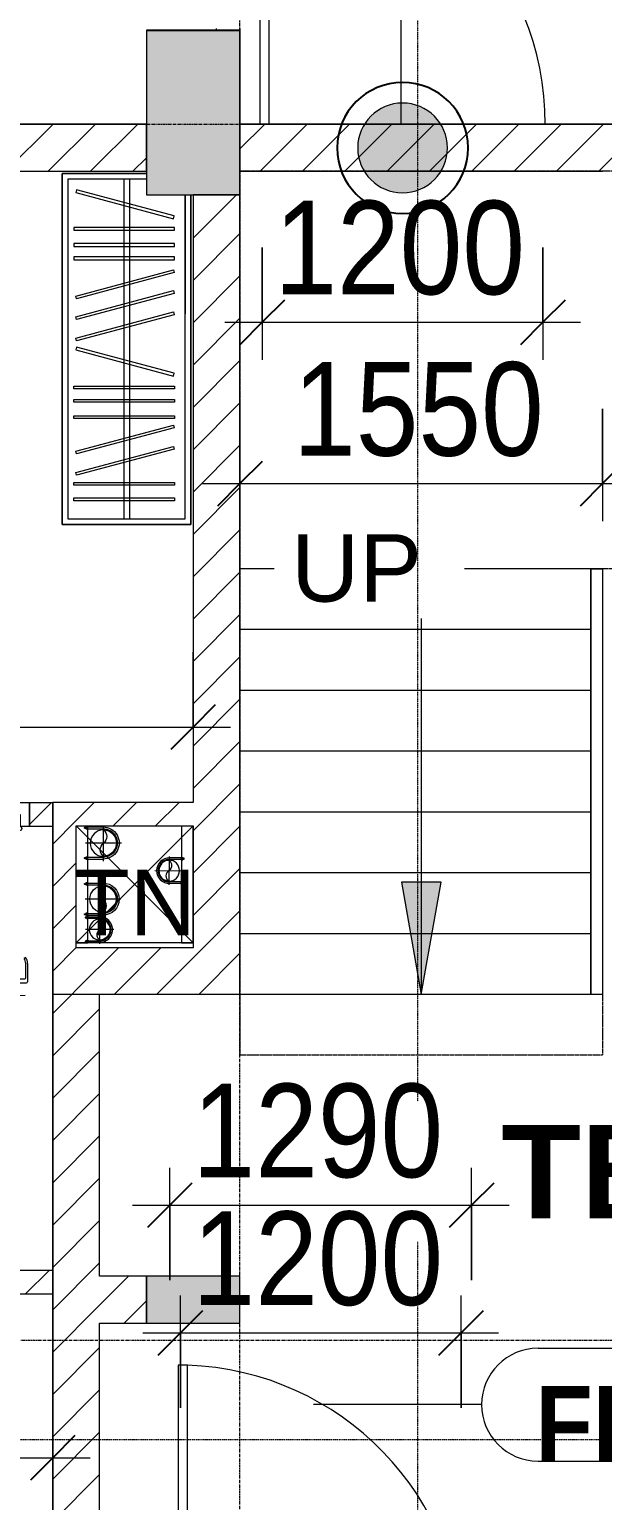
# Model space of a CAD drawing. Header units: millimetres. Extents: x 962 to 241049, y -15958 to 84407.
# Drawn here: x 104932 to 107381, y 72353 to 78644 of the extents above; entities that cross this region are included whole.
import ezdxf

# ---------------------------------------------------------------- set-up
doc = ezdxf.new("R2010")
doc.units = ezdxf.units.MM
for name, pattern in [('Dash Dot 3_16_', [7.9375, 4.7625, -1.5875, 0, -1.5875]), ('Grid Line', [22.225, 12.7, -3.175, 3.175, -3.175]), ('IMPORT-CENTER _3_', [10.16, 6.35, -1.27, 1.27, -1.27]), ('Overhead', [3.96875, 2.38125, -1.5875])]:
    doc.linetypes.add(name, pattern=pattern)
for name, color, linetype, lineweight in [('0-1', 7, 'Continuous', 5), ('0-2', 250, 'Continuous', 9), ('A-ANNO-DIMS', 211, 'Continuous', 9), ('A-ANNO-DIMS-160', 211, 'Continuous', 9), ('A-ANNO-NOTE', 131, 'Continuous', 9), ('A-ANNO-NOTE-1', 131, 'Continuous', 25), ('A-DETL-GENF-1', 9, 'Continuous', 9), ('A-DETL-GENF-2', 1, 'Continuous', 9), ('A-DOOR-1', 254, 'Continuous', 9), ('A-DOOR-2', 9, 'Continuous', 9), ('A-DOOR-3', 1, 'Continuous', 9), ('A-DOOR-FRAM-1', 1, 'Continuous', 9), ('A-DOOR-IDEN', 31, 'Continuous', 9), ('A-FLOR', 192, 'Continuous', 9), ('A-FLOR-1', 250, 'Continuous', 9), ('A-FLOR-2', 9, 'Continuous', 9), ('A-FLOR-HRAL', 11, 'Continuous', 9), ('A-WALL-1', 253, 'Continuous', 18), ('A-WALL-3', 113, 'Continuous', 18), ('A-WALL-PATT-1', 10, 'Continuous', 9), ('A-WALL-PATT-2', 111, 'Continuous', 9), ('G-ANNO-SYMB-1', 111, 'Dash Dot 3_16_', 18), ('G-ANNO-TEXT-1', 7, 'Continuous', 9), ('G-IMPT', 8, 'Continuous', 9), ('G-IMPT-2', 8, 'IMPORT-CENTER _3_', 9), ('I-FURN-1', 254, 'Continuous', 9), ('M-EQPM', 50, 'Continuous', 9), ('S-COLS-1', 52, 'Continuous', 5), ('S-COLS-2', 7, 'Continuous', 18), ('S-GRID-1', 1, 'Grid Line', 9), ('S-STRS', 31, 'Continuous', 9), ('S-STRS-ANNO', 31, 'Continuous', 9), ('S-STRS-IDEN', 31, 'Continuous', 9), ('S-STRS-MBND', 31, 'Overhead', 9)]:
    doc.layers.add(name, color=color, linetype=linetype, lineweight=lineweight)
doc.styles.add('Arial', font='arial_0.ttf', dxfattribs={"height": 288})
doc.styles.add('Arial_10', font='arial_0.ttf', dxfattribs={"height": 280})
doc.styles.add('Arial_B_4', font='arialbd_0.ttf', dxfattribs={"height": 400})
doc.styles.add('Arial_B_5', font='arialbd_0.ttf', dxfattribs={"width": 0.9, "height": 320})
doc.styles.add('UTM Avo', font='UTM Avo.ttf', dxfattribs={"width": 0.9, "height": 400})
doc.dimstyles.new('1_Dim_chi_tiet_2_5', dxfattribs={"dimscale": 304.8, "dimtxt": 399.720379, "dimasz": 0.629921, "dimexe": 0.524934, "dimexo": 0.0625, "dimgap": 0.052493, "dimtad": 1, "dimdec": 0, "dimrnd": 5, "dimzin": 0, "dimdsep": 46, "dimtxsty": 'UTM Avo', "dimblk1": 'OBLIQUE', "dimblk2": 'OBLIQUE', "dimsah": 1, "dimcen": 0.09, "dimdle": 0.524934, "dimazin": 0, "dimtfac": 1, "dimtdec": 4, "dimtix": 1, "dimtmove": 0, "dimatfit": 3, "dimfxl": 1.049869, "dimfxlon": 1, "dimtvp": 1, "dimtolj": 1, "dimtzin": 0, "dimarcsym": 2})
doc.dimstyles.new('1_Dim_chi_tiet_2_5_1', dxfattribs={"dimscale": 304.8, "dimtxt": 399.720379, "dimasz": 0.629921, "dimexe": 0.524934, "dimexo": 0.0625, "dimgap": 0.052493, "dimtad": 1, "dimdec": 0, "dimrnd": 5, "dimzin": 0, "dimdsep": 46, "dimtxsty": 'UTM Avo', "dimblk1": 'OBLIQUE', "dimblk2": 'OBLIQUE', "dimsah": 1, "dimcen": 0.09, "dimdle": 0.524934, "dimazin": 0, "dimtfac": 1, "dimtdec": 4, "dimtix": 1, "dimtmove": 0, "dimatfit": 3, "dimfxl": 1.049869, "dimfxlon": 1, "dimtvp": 1, "dimtolj": 1, "dimtzin": 0, "dimarcsym": 2})
pattern_1 = [(45, (0, 0), (-90.50967, 90.50967), [])]
pattern_2 = [(45, (63179.03, 0), (-90.50967, 90.50967), [])]

# ---------------------------------------------------------------- blocks, each defined once
blk = doc.blocks.new('NCV_TKTC_KET CAU_rvt-1-TKCS_MB TẦNG 1')
at = {"layer": 'S-COLS-1'}
for points in [[(42652.6, 77936.9), (42652.6, 78636.9), (42252.6, 78636.9), (42252.6, 77936.9)], [(42652.6, 73111.9), (42652.6, 73311.9), (42252.6, 73311.9), (42252.6, 73111.9)]]:
    blk.add_hatch(color=256, dxfattribs=at).paths.add_polyline_path(points)
at = {"layer": 'A-FLOR-1'}
blk.add_line((42452.6, 74737.4), (41952.6, 74737.4), dxfattribs=at)
at = {"layer": 'S-COLS-2'}
for p, q in [((42652.6, 78636.9), (42252.6, 78636.9)), ((42252.6, 78636.9), (42252.6, 77936.9)), ((42652.6, 77936.9), (42652.6, 78636.9)), ((42252.6, 77936.9), (42652.6, 77936.9)), ((42252.6, 73311.9), (42252.6, 73111.9)), ((42652.6, 73311.9), (42252.6, 73311.9)), ((42652.6, 73111.9), (42652.6, 73311.9)), ((42252.6, 73111.9), (42652.6, 73111.9))]:
    blk.add_line(p, q, dxfattribs=at)
blk = doc.blocks.new('DOOR_CW_01 CANH MO-PANEL KINH - DIG_02-800x2200-CỬA NHÔM KÍNH-400864-TKCS_MB TẦNG 1')
at = {"layer": 'A-DETL-GENF-1'}
for p, q in [((-347, 772), (-307, 772)), ((-347, 652), (-347, 772)), ((-307, 772), (-307, 652)), ((-392, 637), (-392, 716.5)), ((-349, 720.5), (-388, 720.5)), ((-384, 699.5), (-384, 637)), ((-349, 703.5), (-380, 703.5)), ((-349, 731.8), (-347, 731.8)), ((-349, 692.2), (-349, 731.8)), ((-347, 692.2), (-349, 692.2)), ((-347, 692.2), (-347, 731.8)), ((-307, 692.2), (-307, 731.8)), ((-305, 731.8), (-307, 731.8)), ((-307, 692.2), (-305, 692.2)), ((-305, 692.2), (-305, 731.8)), ((-305, 720.5), (-266, 720.5)), ((-305, 703.5), (-274, 703.5)), ((-270, 699.5), (-270, 637)), ((-262, 637), (-262, 716.5)), ((-307, 652), (-347, 652)), ((-347, 638), (-341, 638)), ((-347, 638), (-347, 196)), ((-313, 652), (-341, 652)), ((-341, 652), (-341, 638)), ((-313, 638), (-313, 652)), ((-307, 638), (-313, 638)), ((-307, 196), (-307, 638)), ((-383.9, 611.2), (-377.3, 615.8)), ((-270.1, 611.2), (-276.7, 615.8)), ((-347, 196), (-341, 196)), ((-341, 196), (-341, 182)), ((-307, 196), (-313, 196)), ((-313, 182), (-313, 196)), ((-307, 182), (-347, 182)), ((-347, 182), (-347, 62)), ((-341, 182), (-313, 182)), ((-307, 62), (-307, 182)), ((-347, 62), (-307, 62))]:
    blk.add_line(p, q, dxfattribs=at)
blk.add_circle((-357, 60), 10, dxfattribs=at)
for centre, radius, start, end in [((-357, 60), 714, 360, 92), ((-388, 716.5), 4, 90, 180), ((-380, 699.5), 4, 90, 180), ((-274, 699.5), 4, 0, 90), ((-266, 716.5), 4, 0, 90), ((-347, 637), 45, 180, 215), ((-347, 637), 37, 180, 215), ((-307, 637), 37, 325, 0), ((-307, 637), 45, 325, 0)]:
    blk.add_arc(centre, radius, start, end, dxfattribs=at)
at = {"layer": 'A-DOOR-2'}
for p, q in [((-360, 50), (-400, 50)), ((-400, 50), (-400, -50)), ((-360, 0), (-360, 50)), ((-350, 0), (-360, 0)), ((-357, 50), (-332, 50)), ((-350, -50), (-350, 0)), ((360, 0), (350, 0)), ((350, 0), (350, -50)), ((400, 50), (360, 50)), ((360, 50), (360, 0)), ((400, -50), (400, 50)), ((-400, -50), (-350, -50)), ((350, -50), (400, -50))]:
    blk.add_line(p, q, dxfattribs=at)
blk = doc.blocks.new('TU QUAN AO-SUITE ROOM_3 - TU QUAN AO-SUITE ROOM_3-V89-TKCS_MB TẦNG 1')
at = {"layer": 'I-FURN-1'}
for p, q in [((-550, 1500), (0, 1500)), ((-550, 90), (-550, 1500)), ((0, 1500), (-550, 1500)), ((-550, 1500), (-550, 90)), ((-24, 1476), (-526, 1476)), ((-526, 1476), (-526, 600)), ((-526, 1476), (-526, 90)), ((-287, 576), (-287, 1476)), ((-263, 576), (-263, 1476)), ((-24, 24), (-24, 1476)), ((0, 1500), (0, 0)), ((0, 0), (0, 1500)), ((-480.1, 1386.9), (-480.1, 1398.9)), ((-480.1, 1398.9), (-50.1, 1398.9)), ((-480.1, 1386.9), (-480.1, 1398.9)), ((-50.1, 1386.9), (-480.1, 1386.9)), ((-50.1, 1398.9), (-50.1, 1386.9)), ((-480.1, 1320.5), (-480.1, 1332.5)), ((-480.1, 1332.5), (-50.1, 1332.5)), ((-480.1, 1320.5), (-480.1, 1332.5)), ((-50.1, 1332.5), (-50.1, 1320.5)), ((-50.1, 1320.5), (-480.1, 1320.5)), ((-478.3, 1178.1), (-61.3, 1289.9)), ((-58.2, 1278.3), (-475.2, 1166.5)), ((-61.3, 1289.9), (-58.2, 1278.3)), ((-478.3, 1086.9), (-61.3, 1198.6)), ((-61.3, 1198.6), (-58.2, 1187.1)), ((-475.2, 1166.5), (-478.3, 1178.1)), ((-58.2, 1187.1), (-475.2, 1075.3)), ((-475.2, 1075.3), (-478.3, 1086.9)), ((-480.1, 1035.3), (-480.1, 1047.3)), ((-480.1, 1047.3), (-50.1, 1047.3)), ((-480.1, 1035.3), (-480.1, 1047.3)), ((-50.1, 1035.3), (-480.1, 1035.3)), ((-50.1, 1047.3), (-50.1, 1035.3)), ((-480.1, 965.8), (-480.1, 977.8)), ((-480.1, 977.8), (-50.1, 977.8)), ((-480.1, 965.8), (-480.1, 977.8)), ((-50.1, 965.8), (-480.1, 965.8)), ((-50.1, 977.8), (-50.1, 965.8)), ((-480.1, 908.6), (-480.1, 920.6)), ((-480.1, 920.6), (-50.1, 920.6)), ((-480.1, 908.6), (-480.1, 920.6)), ((-50.1, 908.6), (-480.1, 908.6)), ((-50.1, 920.6), (-50.1, 908.6)), ((-475.2, 865.5), (-478.3, 853.9)), ((-478.3, 853.9), (-61.3, 742.1)), ((-58.2, 753.7), (-475.2, 865.5)), ((-478.3, 603.1), (-61.3, 714.9)), ((-58.2, 703.3), (-475.2, 591.5)), ((-61.3, 742.1), (-58.2, 753.7)), ((-61.3, 714.9), (-58.2, 703.3)), ((-550, 90), (-550, 576)), ((-526, 90), (-526, 600)), ((-478.3, 511.9), (-61.3, 623.6)), ((-475.2, 591.5), (-478.3, 603.1)), ((-58.2, 612.1), (-475.2, 500.3)), ((-287, 24), (-287, 576)), ((-263, 24), (-263, 576)), ((-61.3, 623.6), (-58.2, 612.1)), ((-478.3, 423.1), (-61.3, 534.9)), ((-475.2, 500.3), (-478.3, 511.9)), ((-58.2, 523.3), (-475.2, 411.5)), ((-61.3, 534.9), (-58.2, 523.3)), ((-475.2, 411.5), (-478.3, 423.1)), ((-480.1, 368.4), (-480.1, 356.4)), ((-50.1, 368.4), (-480.1, 368.4)), ((-480.1, 356.4), (-50.1, 356.4)), ((-50.1, 356.4), (-50.1, 368.4)), ((-480.1, 311.2), (-480.1, 299.2)), ((-50.1, 311.2), (-480.1, 311.2)), ((-480.1, 299.2), (-50.1, 299.2)), ((-50.1, 299.2), (-50.1, 311.2)), ((-480.1, 241.7), (-480.1, 229.7)), ((-50.1, 241.7), (-480.1, 241.7)), ((-480.1, 229.7), (-50.1, 229.7)), ((-475.2, 192.7), (-478.3, 181.1)), ((-58.2, 80.9), (-475.2, 192.7)), ((-50.1, 229.7), (-50.1, 241.7)), ((-478.3, 181.1), (-61.3, 69.4)), ((-61.3, 69.4), (-58.2, 80.9)), ((-360, 24), (-24, 24)), ((0, 0), (-360, 0)), ((-360, 0), (0, 0))]:
    blk.add_line(p, q, dxfattribs=at)
blk = doc.blocks.new('NCV_TKTC_TANG 1_rvt-1-TKCS_MB TẦNG 1')
at = {"layer": 'A-WALL-PATT-1'}
h = blk.add_hatch(dxfattribs=at)
h.set_pattern_fill('FP_1', color=256, style=0, pattern_type=2)
h.set_pattern_definition(pattern_1)
h.paths.add_polyline_path([(41852.6, 75236.9), (41852.6, 75336.9), (41752.6, 75336.9), (41752.6, 75236.9)])
h.paths.add_polyline_path([(40952.6, 75236.9), (40952.6, 75336.9), (40052.6, 75336.9), (40052.6, 75236.9), (40801.3, 75236.9)])
h = blk.add_hatch(dxfattribs=at)
h.set_pattern_fill('FP_1', color=256, style=0, pattern_type=2)
h.set_pattern_definition(pattern_1)
h.paths.add_polyline_path([(41852.6, 73236.9), (41852.6, 73336.9), (40052.6, 73336.9), (40052.6, 73236.9), (41607.3, 73236.9)])
at = {"layer": 'A-FLOR-2'}
for p, q in [((41852.6, 73336.9), (41852.6, 75236.9)), ((41852.6, 70036.9), (41852.6, 73236.9))]:
    blk.add_line(p, q, dxfattribs=at)
at = {"layer": 'A-WALL-1'}
for p, q in [((41852.6, 75336.9), (41752.6, 75336.9)), ((41752.6, 75336.9), (41752.6, 75236.9)), ((41852.6, 75236.9), (41852.6, 75336.9)), ((41752.6, 75236.9), (41852.6, 75236.9)), ((41852.6, 73336.9), (40052.6, 73336.9)), ((41852.6, 73236.9), (41852.6, 73336.9)), ((40052.6, 73236.9), (41852.6, 73236.9))]:
    blk.add_line(p, q, dxfattribs=at)
at = {"layer": 'A-DOOR-1', "rotation": 180}
blk.add_blockref('DOOR_CW_01 CANH MO-PANEL KINH - DIG_02-800x2200-CỬA NHÔM KÍNH-400864-TKCS_MB TẦNG 1', (41352.6, 75286.9), dxfattribs=at)
at = {"layer": 'I-FURN-1', "rotation": 180}
blk.add_blockref('TU QUAN AO-SUITE ROOM_3 - TU QUAN AO-SUITE ROOM_3-V89-TKCS_MB TẦNG 1', (41892.6, 78026.9), dxfattribs=at)
blk = doc.blocks.new('FD_01 - FD_01-1200x2200mm-1787918-TKCS_MB TẦNG 1')
at = {"layer": 'A-DETL-GENF-2'}
for p, q in [((570, -100), (570, -1320)), ((610, -1320), (610, -100)), ((570, -1320), (610, -1320))]:
    blk.add_line(p, q, dxfattribs=at)
blk.add_arc((610, -100), 1220, 180, 268.12111, dxfattribs=at)
blk = doc.blocks.new('Top Rail Type - Top Rail_Internal_-1747850-TKCS_MB TẦNG 1')
at = {"layer": 'A-FLOR-HRAL'}
for p, q in [((44152.2, 76336.9), (44202.2, 76336.9)), ((44152.2, 74516.9), (44152.2, 76336.9)), ((44202.2, 76336.9), (44202.2, 74516.9)), ((44202.2, 74516.9), (44152.2, 74516.9))]:
    blk.add_line(p, q, dxfattribs=at)
blk = doc.blocks.new('Top Rail Type - Top Rail_Internal_-V126-TKCS_MB TẦNG 1')
at = {"layer": 'A-FLOR-HRAL'}
for p, q in [((44202.2, 76336.9), (44152.2, 76336.9)), ((44152.2, 76336.9), (44152.2, 74516.9)), ((44202.2, 76336.9), (44202.2, 74516.9)), ((44202.2, 74516.9), (44152.2, 74516.9))]:
    blk.add_line(p, q, dxfattribs=at)
blk = doc.blocks.new('TKTC_XREF_251221_MB TANG 1 - TKTC_XREF_260130_MB TANG 1_dwg_CUM U_DN100-4202112-TKCS_MB TẦNG 1')
at = {"layer": 'G-IMPT'}
blk.add_hatch(color=256, dxfattribs=at).paths.add_polyline_path([(0, 61), (0, 57), (14.8, 55.1), (28.5, 49.4), (40.3, 40.3), (49.4, 28.5), (55.1, 14.8), (57, 0), (55.1, -14.8), (49.4, -28.5), (40.3, -40.3), (28.5, -49.4), (14.8, -55.1), (0, -57), (0, -61), (15.8, -58.9), (30.5, -52.8), (43.1, -43.1), (52.8, -30.5), (59.7, -9.6), (61, 0), (58.9, 15.8), (52.8, 30.5), (43.1, 43.1), (30.5, 52.8), (15.8, 58.9)])
for p, q in [((-79.1, 66.6), (-79.1, 63.4)), ((-76.6, 66.6), (-76.6, 63.4)), ((-74.6, 66.6), (-74.6, 63.4)), ((-72.7, 69.3), (-72.7, 60.7)), ((-66.9, 67.9), (-71.7, 67.9)), ((-66.9, 62.1), (-71.7, 62.1)), ((-65, 69), (0, 69)), ((-79.1, -63.4), (-79.1, -66.6)), ((-76.6, -63.4), (-76.6, -66.6)), ((-74.6, -63.4), (-74.6, -66.6)), ((-72.7, -60.7), (-72.7, -69.3)), ((-66.9, -62.1), (-71.7, -62.1)), ((-66.9, -67.9), (-71.7, -67.9)), ((-65, -69), (0, -69))]:
    blk.add_line(p, q, dxfattribs=at)
at = {"layer": 'G-IMPT', "flags": 128}
for points in [[(-72.7, 67.6), (-78.1, 67.6), (-78.1, 62.4), (-72.7, 62.4)], [(-71.7, 59.2), (-66.9, 59.2), (-66.9, 70.8), (-71.7, 70.8)], [(-66.9, 70.8), (-66.9, 72.7), (-65, 72.7), (-65, 57.3), (-66.9, 57.3), (-66.9, 59.2)], [(-65, 61), (0, 61), (0, 57)], [(-72.7, -62.4), (-78.1, -62.4), (-78.1, -67.6), (-72.7, -67.6)], [(-71.7, -70.8), (-66.9, -70.8), (-66.9, -59.2), (-71.7, -59.2)], [(-66.9, -59.2), (-66.9, -57.3), (-65, -57.3), (-65, -72.7), (-66.9, -72.7), (-66.9, -70.8)], [(-65, -61), (0, -61), (0, -57)]]:
    blk.add_lwpolyline(points, dxfattribs=at)
at = {"layer": 'G-IMPT'}
for centre, radius, start, end in [((-78.1, 66.6), 0.96, 90, 180), ((-78.1, 63.4), 0.96, 180, 270), ((-71.1, 69.3), 1.56, 112.61986, 247.38014), ((-67.9, 65), 4.8, 143.1301, 216.8699), ((-71.1, 60.7), 1.56, 112.61986, 247.38014), ((0, 0), 69, 270, 90), ((0, 0), 61, 270, 90), ((0, 0), 57, 270, 90), ((-78.1, -63.4), 0.96, 90, 180), ((-78.1, -66.6), 0.96, 180, 270), ((-71.1, -60.7), 1.56, 112.61986, 247.38014), ((-67.9, -65), 4.8, 143.1301, 216.8699), ((-71.1, -69.3), 1.56, 112.61986, 247.38014)]:
    blk.add_arc(centre, radius, start, end, dxfattribs=at)
blk = doc.blocks.new('TKTC_XREF_251221_MB TANG 1 - TKTC_XREF_260130_MB TANG 1_dwg_$cc-V132-TKCS_MB TẦNG 1')
at = {"layer": 'G-IMPT'}
blk.add_circle((0, 0), 0.5, dxfattribs=at)
for centre, radius, start, end in [((0, 0), 0.5, 90, 270), ((0.188, 0.25), 0.313, 126.8699, 233.1301), ((-0.188, -0.25), 0.313, 306.8699, 53.1301)]:
    blk.add_arc(centre, radius, start, end, dxfattribs=at)
at = {"layer": 'G-IMPT-2'}
for p, q in [((-0.673, 0), (0.673, 0)), ((0, -0.673), (0, 0.673))]:
    blk.add_line(p, q, dxfattribs=at)
blk = doc.blocks.new('TKTC_XREF_251221_MB TANG 1 - TKTC_XREF_260130_MB TANG 1_dwg_$cc-V133-TKCS_MB TẦNG 1')
at = {"layer": 'G-IMPT'}
blk.add_circle((0, 0), 0.5, dxfattribs=at)
for centre, radius, start, end in [((0, 0), 0.5, 90, 270), ((0.188, 0.25), 0.313, 126.8699, 233.1301), ((-0.188, -0.25), 0.313, 306.8699, 53.1301)]:
    blk.add_arc(centre, radius, start, end, dxfattribs=at)
at = {"layer": 'G-IMPT-2'}
for p, q in [((0, -0.673), (0, 0.647)), ((-0.673, 0), (0.673, 0))]:
    blk.add_line(p, q, dxfattribs=at)
blk = doc.blocks.new('TKTC_XREF_251221_MB TANG 1 - TKTC_XREF_260130_MB TANG 1_dwg_$cc-4202116-TKCS_MB TẦNG 1')
at = {"layer": 'G-IMPT'}
blk.add_circle((0, 0), 0.5, dxfattribs=at)
for centre, radius, start, end in [((0, 0), 0.5, 90, 270), ((0.188, 0.25), 0.313, 126.8699, 233.1301), ((-0.188, -0.25), 0.313, 306.8699, 53.1301)]:
    blk.add_arc(centre, radius, start, end, dxfattribs=at)
at = {"layer": 'G-IMPT-2'}
for p, q in [((-0.673, 0), (0.673, 0)), ((0, -0.673), (0, 0.673))]:
    blk.add_line(p, q, dxfattribs=at)
blk = doc.blocks.new('TKTC_XREF_251221_MB TANG 1 - TKTC_XREF_260130_MB TANG 1_dwg_$cc-4202114-TKCS_MB TẦNG 1')
at = {"layer": 'G-IMPT'}
blk.add_circle((0, 0), 0.5, dxfattribs=at)
for centre, radius, start, end in [((0, 0), 0.5, 90, 270), ((0.188, 0.25), 0.313, 126.8699, 233.1301), ((-0.188, -0.25), 0.313, 306.8699, 53.1301)]:
    blk.add_arc(centre, radius, start, end, dxfattribs=at)
at = {"layer": 'G-IMPT-2'}
for p, q in [((0, -0.673), (0, 0.673)), ((-0.673, 0), (0.673, 0))]:
    blk.add_line(p, q, dxfattribs=at)
blk = doc.blocks.new('TKTC_XREF_251221_MB TANG 1 - TKTC_XREF_260130_MB TANG 1_dwg_CUM U_DN100-4202115-TKCS_MB TẦNG 1')
at = {"layer": 'G-IMPT'}
blk.add_hatch(color=256, dxfattribs=at).paths.add_polyline_path([(0, -61), (0, -57), (14.8, -55.1), (28.5, -49.4), (40.3, -40.3), (49.4, -28.5), (55.1, -14.8), (57, 0), (55.1, 14.8), (49.4, 28.5), (40.3, 40.3), (28.5, 49.4), (14.8, 55.1), (0, 57), (0, 61), (15.8, 58.9), (30.5, 52.8), (43.1, 43.1), (52.8, 30.5), (58.9, 15.8), (61, 0), (58.9, -15.8), (52.8, -30.5), (43.1, -43.1), (30.5, -52.8), (15.8, -58.9)])
for p, q in [((-79.1, 66.6), (-79.1, 63.4)), ((-76.6, 66.6), (-76.6, 63.4)), ((-74.6, 66.6), (-74.6, 63.4)), ((-72.7, 69.3), (-72.7, 60.7)), ((-66.9, 67.9), (-71.7, 67.9)), ((-65, 69), (0, 69)), ((-66.9, 62.1), (-71.7, 62.1)), ((-72.7, -60.7), (-72.7, -69.3)), ((-66.9, -62.1), (-71.7, -62.1)), ((-79.1, -63.4), (-79.1, -66.6)), ((-76.6, -63.4), (-76.6, -66.6)), ((-74.6, -63.4), (-74.6, -66.6)), ((-66.9, -67.9), (-71.7, -67.9)), ((-65, -69), (0, -69))]:
    blk.add_line(p, q, dxfattribs=at)
at = {"layer": 'G-IMPT', "flags": 128}
for points in [[(-72.7, 67.6), (-78.1, 67.6), (-78.1, 62.4), (-72.7, 62.4)], [(-71.7, 59.2), (-66.9, 59.2), (-66.9, 70.8), (-71.7, 70.8)], [(-66.9, 70.8), (-66.9, 72.7), (-65, 72.7), (-65, 57.3), (-66.9, 57.3), (-66.9, 59.2)], [(-65, 61), (0, 61), (0, 57)], [(-72.7, -62.4), (-78.1, -62.4), (-78.1, -67.6), (-72.7, -67.6)], [(-71.7, -70.8), (-66.9, -70.8), (-66.9, -59.2), (-71.7, -59.2)], [(-66.9, -59.2), (-66.9, -57.3), (-65, -57.3), (-65, -72.7), (-66.9, -72.7), (-66.9, -70.8)], [(-65, -61), (0, -61), (0, -57)]]:
    blk.add_lwpolyline(points, dxfattribs=at)
at = {"layer": 'G-IMPT'}
for centre, radius, start, end in [((-78.1, 66.6), 0.96, 90, 180), ((-78.1, 63.4), 0.96, 180, 270), ((-71.1, 69.3), 1.56, 112.61986, 247.38014), ((-67.9, 65), 4.8, 143.1301, 216.8699), ((0, 0), 69, 270, 90), ((-71.1, 60.7), 1.56, 112.61986, 247.38014), ((0, 0), 61, 270, 90), ((0, 0), 57, 270, 90), ((-78.1, -63.4), 0.96, 90, 180), ((-71.1, -60.7), 1.56, 112.61986, 247.38014), ((-67.9, -65), 4.8, 143.1301, 216.8699), ((-78.1, -66.6), 0.96, 180, 270), ((-71.1, -69.3), 1.56, 112.61986, 247.38014)]:
    blk.add_arc(centre, radius, start, end, dxfattribs=at)
blk = doc.blocks.new('TKTC_XREF_251221_MB TANG 1 - TKTC_XREF_260130_MB TANG 1_dwg-4202109-TKCS_MB TẦNG 1')
at = {"layer": 'G-IMPT'}
for p, q in [((-160899.1, -323108.1), (-164999, -323108.1)), ((-161149.1, -326109.3), (-161199, -326109.7))]:
    blk.add_line(p, q, dxfattribs=at)
at = {"layer": 'G-IMPT', "flags": 128}
for points in [[(-157199.1, -323108.1), (-160499, -323108.1), (-160499, -322706.4), (-160899, -322706.4), (-160899, -322709.7)], [(-161199, -326609.5), (-161149.3, -326609.2), (-161149.3, -326109.3)], [(-160699.2, -326109.3), (-160749.2, -326109.7), (-160749.2, -326609.5), (-160699.4, -326609.2), (-160699.4, -326109.3)]]:
    blk.add_lwpolyline(points, dxfattribs=at)
at = {"extrusion": (0, 0, -1)}
for name, p, xscale, yscale, zscale, rotation in [('TKTC_XREF_251221_MB TANG 1 - TKTC_XREF_260130_MB TANG 1_dwg_CUM U_DN100-4202115-TKCS_MB TẦNG 1', (161084.3, -326181.8), 0.9975000000000005, 0.9975000000000005, -0.9975000000000005, 180.000991338195), ('TKTC_XREF_251221_MB TANG 1 - TKTC_XREF_260130_MB TANG 1_dwg_$cc-V133-TKCS_MB TẦNG 1', (161082.5, -326182.8), 113.7150000000092, 113.7150000000092, -113.7150000000092, 359.9990086636432), ('TKTC_XREF_251221_MB TANG 1 - TKTC_XREF_260130_MB TANG 1_dwg_$cc-4202116-TKCS_MB TẦNG 1', (160802.8, -326300.2), 90.00000000005119, 90.00000000005119, -90.0000000000512, 180.3740267799373), ('TKTC_XREF_251221_MB TANG 1 - TKTC_XREF_260130_MB TANG 1_dwg_CUM U_DN100-4202115-TKCS_MB TẦNG 1', (161084.4, -326421.9), 0.9974999999999965, 0.9974999999999965, -0.9974999999999965, 180.0009913385626), ('TKTC_XREF_251221_MB TANG 1 - TKTC_XREF_260130_MB TANG 1_dwg_$cc-V132-TKCS_MB TẦNG 1', (161098.3, -326552.1), 90.00000000005119, 90.00000000005119, -90.0000000000512, 0.3740267799372842)]:
    blk.add_blockref(name, p, dxfattribs=dict(at, xscale=xscale, yscale=yscale, zscale=zscale, rotation=rotation))
for name, p, xscale, yscale, zscale, rotation in [('TKTC_XREF_251221_MB TANG 1 - TKTC_XREF_260130_MB TANG 1_dwg_CUM U_DN100-4202112-TKCS_MB TẦNG 1', (-160800.9, -326300.2), 0.7894736842105242, 0.7894736842105242, 0.7894736842105242, 179.6259732184666), ('TKTC_XREF_251221_MB TANG 1 - TKTC_XREF_260130_MB TANG 1_dwg_$cc-4202114-TKCS_MB TẦNG 1', (-161084.4, -326421.9), 113.7150000000092, 113.7150000000092, 113.7150000000092, 179.9990086636432), ('TKTC_XREF_251221_MB TANG 1 - TKTC_XREF_260130_MB TANG 1_dwg_CUM U_DN100-4202112-TKCS_MB TẦNG 1', (-161098.3, -326552.2), 0.7894736842105242, 0.7894736842105242, 0.7894736842105242, 359.6259732184666)]:
    blk.add_blockref(name, p, dxfattribs=dict(xscale=xscale, yscale=yscale, zscale=zscale, rotation=rotation))
blk = doc.blocks.new('TKTC_XREF_251221_MB TANG 1 - TKTC_XREF_251221_MB TANG 1-2038492-TKCS_MB TẦNG 1')
blk.add_blockref('TKTC_XREF_251221_MB TANG 1 - TKTC_XREF_260130_MB TANG 1_dwg-4202109-TKCS_MB TẦNG 1', (169499.1, 384109.7))
blk = doc.blocks.new('FD_01 - FD_01-1200x2200mm-V241-TKCS_MB TẦNG 1')
at = {"layer": 'A-DETL-GENF-2'}
for p, q in [((610, -100), (570, -100)), ((570, -100), (570, -1320)), ((610, -1320), (610, -100)), ((570, -1320), (610, -1320))]:
    blk.add_line(p, q, dxfattribs=at)
blk.add_arc((610, -100), 1220, 180, 268.12111, dxfattribs=at)
at = {"layer": 'A-DOOR-FRAM-1'}
for p, q in [((-645, 100), (-600, 100)), ((-645, -100), (-645, 100)), ((-600, 100), (-600, -60)), ((600, 100), (645, 100)), ((600, -60), (600, 100)), ((645, 100), (645, -100)), ((-600, -60), (-610, -60)), ((-610, -60), (-610, -100)), ((610, -60), (600, -60)), ((610, -100), (610, -60)), ((-610, -100), (-645, -100)), ((645, -100), (610, -100))]:
    blk.add_line(p, q, dxfattribs=at)
blk = doc.blocks.new('DIMBLOCK81-TKCS_MB TẦNG 1')
at = {"layer": 'A-ANNO-DIMS-160'}
for p, q in [((105926.6, 77711.3), (105926.6, 77231.3)), ((105926.6, 77391.3), (105926.6, 77711.3)), ((107126.6, 77711.3), (107126.6, 77231.3)), ((107126.6, 77391.3), (107126.6, 77711.3)), ((105766.6, 77391.3), (107286.6, 77391.3))]:
    blk.add_line(p, q, dxfattribs=at)
at = {"layer": 'A-ANNO-DIMS-160', "lineweight": 25}
for p, q in [((105926.6, 77391.3), (106022.6, 77487.3)), ((107126.6, 77391.3), (107222.6, 77487.3)), ((105926.6, 77391.3), (105830.6, 77295.3)), ((107126.6, 77391.3), (107030.6, 77295.3))]:
    blk.add_line(p, q, dxfattribs=at)
at = {"layer": 'A-ANNO-DIMS-160', "color": 0, "insert": (105978.8, 77910.9), "char_height": 400, "width": 1314.636, "attachment_point": 1, "line_spacing_factor": 1.110334, "style": 'UTM Avo'}
blk.add_mtext('1200', dxfattribs=at)
blk = doc.blocks.new('_Oblique')
at = {"color": 0, "linetype": 'ByBlock', "lineweight": -2}
blk.add_line((-0.5, -0.5), (0.5, 0.5), dxfattribs=at)
blk = doc.blocks.new('DIMBLOCK83-TKCS_MB TẦNG 1')
at = {"layer": 'A-ANNO-DIMS-160'}
for p, q in [((105831.6, 77021.2), (105831.6, 76541.2)), ((105831.6, 76701.2), (105831.6, 77021.2)), ((107381.6, 77021.2), (107381.6, 76541.2)), ((107381.6, 76701.2), (107381.6, 77021.2)), ((105671.6, 76701.2), (107541.6, 76701.2))]:
    blk.add_line(p, q, dxfattribs=at)
at = {"layer": 'A-ANNO-DIMS-160', "lineweight": 25}
for p, q in [((105831.6, 76701.2), (105927.6, 76797.2)), ((107381.6, 76701.2), (107477.6, 76797.2)), ((105831.6, 76701.2), (105735.6, 76605.2)), ((107381.6, 76701.2), (107285.6, 76605.2))]:
    blk.add_line(p, q, dxfattribs=at)
at = {"layer": 'A-ANNO-DIMS-160', "color": 0, "insert": (106058.8, 77220.8), "char_height": 400, "width": 1314.636, "attachment_point": 1, "line_spacing_factor": 1.110334, "style": 'UTM Avo'}
blk.add_mtext('1550', dxfattribs=at)
blk = doc.blocks.new('DIMBLOCK170-TKCS_MB TẦNG 1')
at = {"layer": 'A-ANNO-DIMS-160'}
for p, q in [((97031.6, 75980.5), (97031.6, 75500.5)), ((97031.6, 75660.5), (97031.6, 75980.5)), ((105631.6, 75980.5), (105631.6, 75500.5)), ((105631.6, 75660.5), (105631.6, 75980.5)), ((96871.6, 75660.5), (105791.6, 75660.5))]:
    blk.add_line(p, q, dxfattribs=at)
at = {"layer": 'A-ANNO-DIMS-160', "lineweight": 25}
for p, q in [((97031.6, 75660.5), (97127.6, 75756.5)), ((105631.6, 75660.5), (105727.6, 75756.5)), ((97031.6, 75660.5), (96935.6, 75564.5)), ((105631.6, 75660.5), (105535.6, 75564.5))]:
    blk.add_line(p, q, dxfattribs=at)
at = {"layer": 'A-ANNO-DIMS-160', "color": 0, "insert": (100783.8, 76180.1), "char_height": 400, "width": 1314.636, "attachment_point": 1, "line_spacing_factor": 1.110334, "style": 'UTM Avo'}
blk.add_mtext('8600', dxfattribs=at)
blk = doc.blocks.new('HDNDCT_GHI CHÚ CỬA CHỐNG CHÁY EI60 - HDNDCT_GHI CHÚ CỬA CHỐNG CHÁY EI60-1614697-TKCS_MB TẦNG 1')
at = {"layer": 'A-ANNO-NOTE'}
h = blk.add_hatch(color=256, dxfattribs=at)
edge = h.paths.add_edge_path()
edge.add_arc((0, 0), 1.2, 0, 180)
edge.add_arc((0, 0), 1.2, 180, 360)
for radius, start, end in [(1.75, 360, 180), (1.2, 360, 180), (1.2, 180, 360)]:
    blk.add_arc((0, 0), radius, start, end, dxfattribs=at)
at = {"layer": 'A-ANNO-NOTE-1'}
for start, end in [(360, 180), (180, 360)]:
    blk.add_arc((0, 0), 1.75, start, end, dxfattribs=at)
blk = doc.blocks.new('DIMBLOCK244-TKCS_MB TẦNG 1')
at = {"layer": 'A-ANNO-DIMS-160'}
for p, q in [((105576.7, 72749.4), (105576.7, 73229.4)), ((106776.7, 72749.4), (106776.7, 73229.4)), ((105416.7, 73069.4), (106936.7, 73069.4)), ((105576.7, 73069.4), (105576.7, 72749.4)), ((106776.7, 73069.4), (106776.7, 72749.4))]:
    blk.add_line(p, q, dxfattribs=at)
at = {"layer": 'A-ANNO-DIMS-160', "lineweight": 25}
for p, q in [((105576.7, 73069.4), (105672.7, 73165.4)), ((106776.7, 73069.4), (106872.7, 73165.4)), ((105576.7, 73069.4), (105480.7, 72973.4)), ((106776.7, 73069.4), (106680.7, 72973.4))]:
    blk.add_line(p, q, dxfattribs=at)
at = {"layer": 'A-ANNO-DIMS-160', "color": 0, "insert": (105628.9, 73589), "char_height": 400, "width": 1314.636, "attachment_point": 1, "line_spacing_factor": 1.110334, "style": 'UTM Avo'}
blk.add_mtext('1200', dxfattribs=at)
blk = doc.blocks.new('DIMBLOCK245-TKCS_MB TẦNG 1')
at = {"layer": 'A-ANNO-DIMS-160'}
for p, q in [((105531.7, 73295.8), (105531.7, 73775.8)), ((106821.7, 73295.8), (106821.7, 73775.8)), ((105371.7, 73615.8), (106981.7, 73615.8)), ((105531.7, 73615.8), (105531.7, 73295.8)), ((106821.7, 73615.8), (106821.7, 73295.8))]:
    blk.add_line(p, q, dxfattribs=at)
at = {"layer": 'A-ANNO-DIMS-160', "lineweight": 25}
for p, q in [((105531.7, 73615.8), (105627.7, 73711.8)), ((106821.7, 73615.8), (106917.7, 73711.8)), ((105531.7, 73615.8), (105435.7, 73519.8)), ((106821.7, 73615.8), (106725.7, 73519.8))]:
    blk.add_line(p, q, dxfattribs=at)
at = {"layer": 'A-ANNO-DIMS-160', "color": 0, "insert": (105628.9, 74135.4), "char_height": 400, "width": 1314.636, "attachment_point": 1, "line_spacing_factor": 1.110334, "style": 'UTM Avo'}
blk.add_mtext('1290', dxfattribs=at)
blk = doc.blocks.new('STN_Door Tag - STN_Door Tag-1788670-TKCS_MB TẦNG 1')
at = {"layer": 'A-DOOR-IDEN'}
for p, q in [((-3.37, 1.495), (3.431, 1.495)), ((-3.37, -1.524), (3.431, -1.524))]:
    blk.add_line(p, q, dxfattribs=at)
for centre, start, end in [((-3.37, -0.015), 90, 270), ((3.431, -0.015), 270, 90)]:
    blk.add_arc(centre, 1.509, start, end, dxfattribs=at)
blk = doc.blocks.new('DIMBLOCK364-TKCS_MB TẦNG 1')
at = {"layer": 'A-ANNO-DIMS-160'}
for p, q in [((98231.6, 72856.1), (98231.6, 72376.1)), ((98231.6, 72536.1), (98231.6, 72856.1)), ((105031.6, 72856.1), (105031.6, 72376.1)), ((105031.6, 72536.1), (105031.6, 72856.1)), ((98071.6, 72536.1), (105191.6, 72536.1))]:
    blk.add_line(p, q, dxfattribs=at)
at = {"layer": 'A-ANNO-DIMS-160', "lineweight": 25}
for p, q in [((98231.6, 72536.1), (98327.6, 72632.1)), ((105031.6, 72536.1), (105127.6, 72632.1)), ((98231.6, 72536.1), (98135.6, 72440.1)), ((105031.6, 72536.1), (104935.6, 72440.1))]:
    blk.add_line(p, q, dxfattribs=at)
at = {"layer": 'A-ANNO-DIMS-160', "color": 0, "insert": (101083.8, 73055.7), "char_height": 400, "width": 1314.636, "attachment_point": 1, "line_spacing_factor": 1.110334, "style": 'UTM Avo'}
blk.add_mtext('6800', dxfattribs=at)

msp = doc.modelspace()

# ---------------------------------------------------------------- hatches: boundary and pattern name
at = {"layer": 'A-WALL-PATT-2'}
h = msp.add_hatch(dxfattribs=at)
h.set_pattern_fill('FP_1', color=256, style=0, pattern_type=2)
h.set_pattern_definition(pattern_2)
h.paths.add_polyline_path([(105431.6, 78036.9), (105431.6, 78236.9), (103231.7, 78236.9), (103231.7, 78036.9), (104786.3, 78036.9)])
h = msp.add_hatch(dxfattribs=at)
h.set_pattern_fill('FP_1', color=256, style=0, pattern_type=2)
h.set_pattern_definition(pattern_2)
h.paths.add_polyline_path([(109131.6, 78036.9), (109131.6, 78236.9), (105831.6, 78236.9), (105831.6, 78036.9), (108010.4, 78036.9)])
h = msp.add_hatch(dxfattribs=at)
h.set_pattern_fill('FP_1', color=256, style=0, pattern_type=2)
h.set_pattern_definition(pattern_2)
h.paths.add_polyline_path([(105831.6, 74716.9), (105831.6, 77936.9), (105631.6, 77936.9), (105631.6, 74716.9)])
h = msp.add_hatch(dxfattribs=at)
h.set_pattern_fill('FP_1', color=256, style=0, pattern_type=2)
h.set_pattern_definition(pattern_2)
h.paths.add_polyline_path([(105031.7, 74516.9), (105131.7, 74516.9), (105131.7, 75337.4), (105031.7, 75337.4), (105031.7, 74938.2)])
h = msp.add_hatch(dxfattribs=at)
h.set_pattern_fill('FP_1', color=256, style=0, pattern_type=2)
h.set_pattern_definition(pattern_2)
h.paths.add_polyline_path([(105631.6, 75237.4), (105631.6, 75337.4), (105131.7, 75337.4), (105131.7, 75237.4), (105592.3, 75237.4)])
h = msp.add_hatch(dxfattribs=at)
h.set_pattern_fill('FP_1', color=256, style=0, pattern_type=2)
h.set_pattern_definition(pattern_2)
h.paths.add_polyline_path([(105831.6, 74516.9), (105831.6, 74716.9), (105131.7, 74716.9), (105131.7, 74516.9), (105592.3, 74516.9)])
h = msp.add_hatch(dxfattribs=at)
h.set_pattern_fill('FP_1', color=256, style=0, pattern_type=2)
h.set_pattern_definition(pattern_2)
h.paths.add_polyline_path([(105031.7, 70036.9), (105231.7, 70036.9), (105231.7, 70185.3), (105031.7, 70185.3), (105031.7, 70176.4)])
h.paths.add_polyline_path([(105231.7, 71275.3), (105231.7, 71511.9), (105031.7, 71511.9), (105031.7, 71275.3)])
h.paths.add_polyline_path([(105031.7, 71711.9), (105231.7, 71711.9), (105231.7, 74516.9), (105031.7, 74516.9), (105031.7, 72292.8)])
h = msp.add_hatch(dxfattribs=at)
h.set_pattern_fill('FP_1', color=256, style=0, pattern_type=2)
h.set_pattern_definition(pattern_2)
h.paths.add_polyline_path([(105431.6, 73111.9), (105431.6, 73311.9), (105231.7, 73311.9), (105231.7, 73111.9)])
at = {"layer": 'S-STRS-ANNO'}
h = msp.add_hatch(color=256, dxfattribs=at)
edge = h.paths.add_edge_path()
edge.add_arc((106606.6, 76336.9), 80, 0, 360)
for points in [[(106629.1, 76260.2), (106667.1, 76284.5), (106685.8, 76325.6), (106679.4, 76370.2), (106649.8, 76404.2), (106606.6, 76416.9), (106563.3, 76404.2), (106533.8, 76370.2), (106527.4, 76325.6), (106546.1, 76284.5), (106584.1, 76260.2)], [(106606.6, 74516.9), (106691.2, 74996.9), (106522, 74996.9)]]:
    msp.add_hatch(color=256, dxfattribs=at).paths.add_polyline_path(points)

# ---------------------------------------------------------------- linework, layer by layer
at = {"layer": '0-2'}
for p, q in [((105131.7, 75237.4), (105631.6, 74737.4)), ((105631.6, 75237.4), (105131.7, 74737.4)), ((105631.6, 74737.4), (105131.7, 74737.4))]:
    msp.add_line(p, q, dxfattribs=at)
at = {"layer": 'A-DOOR-IDEN'}
for p, q in [((106519.9, 78239.5), (106519.9, 79045.4)), ((106145.8, 72764.6), (106864.1, 72764.6))]:
    msp.add_line(p, q, dxfattribs=at)
at = {"layer": 'A-FLOR'}
for p, q in [((105731.6, 78636.9), (105731.6, 78646.9)), ((105831.6, 78646.9), (105831.6, 78636.9)), ((107331.2, 74516.9), (105831.6, 74516.9))]:
    msp.add_line(p, q, dxfattribs=at)
at = {"layer": 'A-WALL-3'}
for p, q in [((105431.6, 78236.9), (103231.7, 78236.9)), ((105431.6, 78036.9), (105431.6, 78236.9)), ((109131.6, 78236.9), (105831.6, 78236.9)), ((105831.6, 78236.9), (105831.6, 78036.9)), ((103231.7, 78036.9), (105431.6, 78036.9)), ((105831.6, 78036.9), (107381.6, 78036.9)), ((105631.6, 77936.9), (105631.6, 75337.4)), ((105831.6, 77936.9), (105631.6, 77936.9)), ((105831.6, 74516.9), (105831.6, 77936.9)), ((105631.6, 75337.4), (105031.7, 75337.4)), ((105031.7, 75337.4), (105031.7, 71711.9)), ((105131.7, 74716.9), (105131.7, 75237.4)), ((105131.7, 75237.4), (105631.6, 75237.4)), ((105631.6, 75237.4), (105631.6, 74716.9)), ((105631.6, 74716.9), (105131.7, 74716.9)), ((105831.6, 74516.9), (105031.7, 74516.9)), ((105231.7, 73311.9), (105231.7, 74516.9)), ((105431.6, 73311.9), (105231.7, 73311.9)), ((105431.6, 73111.9), (105431.6, 73311.9)), ((105231.7, 71275.3), (105231.7, 73111.9)), ((105231.7, 73111.9), (105431.6, 73111.9))]:
    msp.add_line(p, q, dxfattribs=at)
at = {"layer": 'G-ANNO-SYMB-1'}
msp.add_line((90628.5, 72614.1), (198105.9, 72614.1), dxfattribs=at)
at = {"layer": 'S-GRID-1'}
for p, q in [((105831.6, 78459.2), (105831.6, 82459.2)), ((105831.6, 15532), (105831.6, 78459.2)), ((192368.8, 78236.9), (96265.8, 78236.9)), ((192368.8, 73036.9), (96265.8, 73036.9))]:
    msp.add_line(p, q, dxfattribs=at)
at = {"layer": 'S-STRS'}
for p, q in [((107331.2, 76336.9), (105831.6, 76336.9)), ((107331.2, 76076.9), (105831.6, 76076.9)), ((107331.2, 75816.9), (105831.6, 75816.9)), ((107331.2, 75556.9), (105831.6, 75556.9)), ((107331.2, 75296.9), (105831.6, 75296.9)), ((107331.2, 75036.9), (105831.6, 75036.9)), ((107331.2, 74776.9), (105831.6, 74776.9))]:
    msp.add_line(p, q, dxfattribs=at)
at = {"layer": 'S-STRS-ANNO'}
for p, q in [((106563.3, 76404.2), (106533.8, 76370.2)), ((106606.6, 76416.9), (106563.3, 76404.2)), ((106649.8, 76404.2), (106606.6, 76416.9)), ((106679.4, 76370.2), (106649.8, 76404.2)), ((106533.8, 76370.2), (106527.4, 76325.6)), ((106527.4, 76325.6), (106546.1, 76284.5)), ((106606.6, 76336.9), (106606.6, 76076.9)), ((106667.1, 76284.5), (106685.8, 76325.6)), ((106685.8, 76325.6), (106679.4, 76370.2)), ((106546.1, 76284.5), (106584.1, 76260.2)), ((106584.1, 76260.2), (106629.1, 76260.2)), ((106629.1, 76260.2), (106667.1, 76284.5)), ((106606.6, 76076.9), (106606.6, 75816.9)), ((106606.6, 75816.9), (106606.6, 75556.9)), ((106606.6, 75556.9), (106606.6, 75296.9)), ((106606.6, 75296.9), (106606.6, 75036.9)), ((106691.2, 74996.9), (106522, 74996.9)), ((106522, 74996.9), (106606.6, 74516.9)), ((106606.6, 75036.9), (106606.6, 74776.9)), ((106606.6, 74516.9), (106691.2, 74996.9)), ((106606.6, 74776.9), (106606.6, 74516.9))]:
    msp.add_line(p, q, dxfattribs=at)
msp.add_circle((106606.6, 76336.9), 80, dxfattribs=at)
at = {"layer": 'S-STRS-MBND'}
for p, q in [((105831.2, 78036.9), (105831.2, 76336.9)), ((109131.6, 78036.9), (105831.2, 78036.9)), ((107381.2, 76336.9), (105831.2, 76336.9)), ((105831.2, 76336.9), (105831.2, 74256.9)), ((107381.2, 76339), (107581.6, 76339)), ((107381.2, 76336.9), (107381.2, 76339)), ((107381.2, 76336.9), (107381.2, 74256.9)), ((107381.2, 74256.9), (105831.2, 74256.9))]:
    msp.add_line(p, q, dxfattribs=at)

# ---------------------------------------------------------------- block references
at = {"layer": '0-1'}
for name in ['NCV_TKTC_KET CAU_rvt-1-TKCS_MB TẦNG 1', 'NCV_TKTC_TANG 1_rvt-1-TKCS_MB TẦNG 1']:
    msp.add_blockref(name, (63179, 0), dxfattribs=at)
at = {"layer": 'A-ANNO-NOTE', "xscale": 160, "yscale": 160, "zscale": 160}
msp.add_blockref('HDNDCT_GHI CHÚ CỬA CHỐNG CHÁY EI60 - HDNDCT_GHI CHÚ CỬA CHỐNG CHÁY EI60-1614697-TKCS_MB TẦNG 1', (106526.6, 78136.9), dxfattribs=at)
at = {"layer": 'A-DOOR-3', "rotation": 180}
for name, p in [('FD_01 - FD_01-1200x2200mm-1787918-TKCS_MB TẦNG 1', (106526.6, 78136.9)), ('FD_01 - FD_01-1200x2200mm-V241-TKCS_MB TẦNG 1', (106176.7, 71611.9))]:
    msp.add_blockref(name, p, dxfattribs=at)
at = {"layer": 'A-DOOR-IDEN', "xscale": 159.9999999999999, "yscale": 159.9999999999999, "zscale": 159.9999999999999}
msp.add_blockref('STN_Door Tag - STN_Door Tag-1788670-TKCS_MB TẦNG 1', (107644.8, 72765.3), dxfattribs=at)
at = {"layer": 'A-FLOR-HRAL'}
for name in ['Top Rail Type - Top Rail_Internal_-1747850-TKCS_MB TẦNG 1', 'Top Rail Type - Top Rail_Internal_-V126-TKCS_MB TẦNG 1']:
    msp.add_blockref(name, (63179, 0), dxfattribs=at)
at = {"layer": 'M-EQPM'}
msp.add_blockref('TKTC_XREF_251221_MB TANG 1 - TKTC_XREF_251221_MB TANG 1-2038492-TKCS_MB TẦNG 1', (96831.6, 17236.9), dxfattribs=at)

# ---------------------------------------------------------------- texts
at = {"layer": 'A-DOOR-IDEN', "insert": (107641.5, 72680), "char_height": 320, "width": 1124.64, "attachment_point": 5, "line_spacing_factor": 0.936439, "style": 'Arial_B_5'}
msp.add_mtext('\\pt7.2,14.4,21.6,28.8,36,43.2,50.4,57.6,64.8,72,79.2,86.4,93.6,100.8,108,115.2,122.4,129.6,136.8,144,151.2,158.4,165.6,172.8,180,187.2,194.4,201.6,208.8,216,223.2,230.4;FD.01', dxfattribs=at)
at = {"layer": 'G-ANNO-TEXT-1', "insert": (105382.1, 74910.5), "char_height": 280, "width": 603.2, "attachment_point": 5, "line_spacing_factor": 0.936439, "style": 'Arial_10'}
msp.add_mtext('\\pt79.9988,160.0004,239.9992,320.0008,399.9996,480.0012,560,639.9988,720.0004,799.9992,880.0008,959.9996,1040.0012,1120,1199.9988,1280.0004,1359.9992,1440.0008,1519.9996,1600.0012,1680,1759.9988,1840.0004,1919.9992,2000.0008,2079.9996,2160.0012,2240,2319.9988,2400.0004,2479.9992,2560.0008;TN', dxfattribs=at)

# ---------------------------------------------------------------- dimensions: what is measured, and where the dimension line sits
at = {"layer": 'A-ANNO-DIMS'}
for base, p1, p2, dimstyle, override, picture, middle in [((107126.6, 77391.3), (105926.6, 77711.3), (107126.6, 77711.3), '1_Dim_chi_tiet_2_5', {"dimpost": '<>', "dimfxl": 1200}, 'DIMBLOCK81-TKCS_MB TẦNG 1', (106526.6, 77614.3)), ((105631.6, 75660.5), (97031.6, 75980.5), (105631.6, 75980.5), '1_Dim_chi_tiet_2_5', {"dimpost": '<>', "dimfxl": 8600}, 'DIMBLOCK170-TKCS_MB TẦNG 1', (101331.6, 75883.4)), ((105031.6, 72536.1), (98231.6, 72856.1), (105031.6, 72856.1), '1_Dim_chi_tiet_2_5_1', {"dimpost": '<>', "dimfxl": 6800}, 'DIMBLOCK364-TKCS_MB TẦNG 1', (101631.6, 72759.1))]:
    dim = msp.add_linear_dim(base=base, p1=p1, p2=p2, dimstyle=dimstyle, override=override, dxfattribs=at)
    dim.commit()
    dim.dimension.update_dxf_attribs({"geometry": picture, "text_midpoint": middle})

# ---------------------------------------------------------------- next in the draw order: texts
at = {"layer": 'S-STRS-IDEN', "insert": (106050.6, 76484.8), "char_height": 288, "width": 667.231, "attachment_point": 1, "line_spacing_factor": 0.941778, "style": 'Arial', "bg_fill": 3, "box_fill_scale": 1.25, "bg_fill_color": 256, "bg_fill_true_color": 13158600, "bg_fill_transparency": 0}
msp.add_mtext('UP', dxfattribs=at)

# ---------------------------------------------------------------- next in the draw order: linework, layer by layer
at = {"layer": 'G-ANNO-SYMB-1'}
msp.add_line((106590.4, 84025.7), (106590.4, 9773.9), dxfattribs=at)

# ---------------------------------------------------------------- next in the draw order: dimensions: what is measured, and where the dimension line sits
at = {"layer": 'A-ANNO-DIMS'}
dim = msp.add_linear_dim(base=(107381.6, 76701.2), p1=(105831.6, 77021.2), p2=(107381.6, 77021.2), dimstyle='1_Dim_chi_tiet_2_5', override={"dimpost": '<>', "dimfxl": 1550}, dxfattribs=at)
dim.commit()
dim.dimension.update_dxf_attribs({"geometry": 'DIMBLOCK83-TKCS_MB TẦNG 1', "text_midpoint": (106606.6, 76924.2)})

# ---------------------------------------------------------------- next in the draw order: texts
at = {"layer": 'G-ANNO-TEXT-1', "insert": (107475.6, 73759.4), "char_height": 400, "width": 1894.4, "attachment_point": 5, "line_spacing_factor": 0.936439, "style": 'Arial_B_4', "bg_fill": 3, "box_fill_scale": 1.25, "bg_fill_color": 256, "bg_fill_true_color": 13158600, "bg_fill_transparency": 0}
msp.add_mtext('\\pt8,16,24,32,40,48,56,64,72,80,88,96,104,112,120,128,136,144,152,160,168,176,184,192,200,208,216,224,232,240,248,256;TB1', dxfattribs=at)

# ---------------------------------------------------------------- next in the draw order: dimensions: what is measured, and where the dimension line sits
at = {"layer": 'A-ANNO-DIMS'}
for base, p1, p2, override, picture, middle in [((106821.7, 73615.8), (105531.7, 73295.8), (106821.7, 73295.8), {"dimpost": '<>', "dimfxl": 1290}, 'DIMBLOCK245-TKCS_MB TẦNG 1', (106176.7, 73838.8)), ((106776.7, 73069.4), (105576.7, 72749.4), (106776.7, 72749.4), {"dimpost": '<>', "dimfxl": 1200}, 'DIMBLOCK244-TKCS_MB TẦNG 1', (106176.7, 73292.4))]:
    dim = msp.add_linear_dim(base=base, p1=p1, p2=p2, dimstyle='1_Dim_chi_tiet_2_5', override=override, dxfattribs=at)
    dim.commit()
    dim.dimension.update_dxf_attribs({"geometry": picture, "text_midpoint": middle})

doc.saveas('drawing.dxf')
